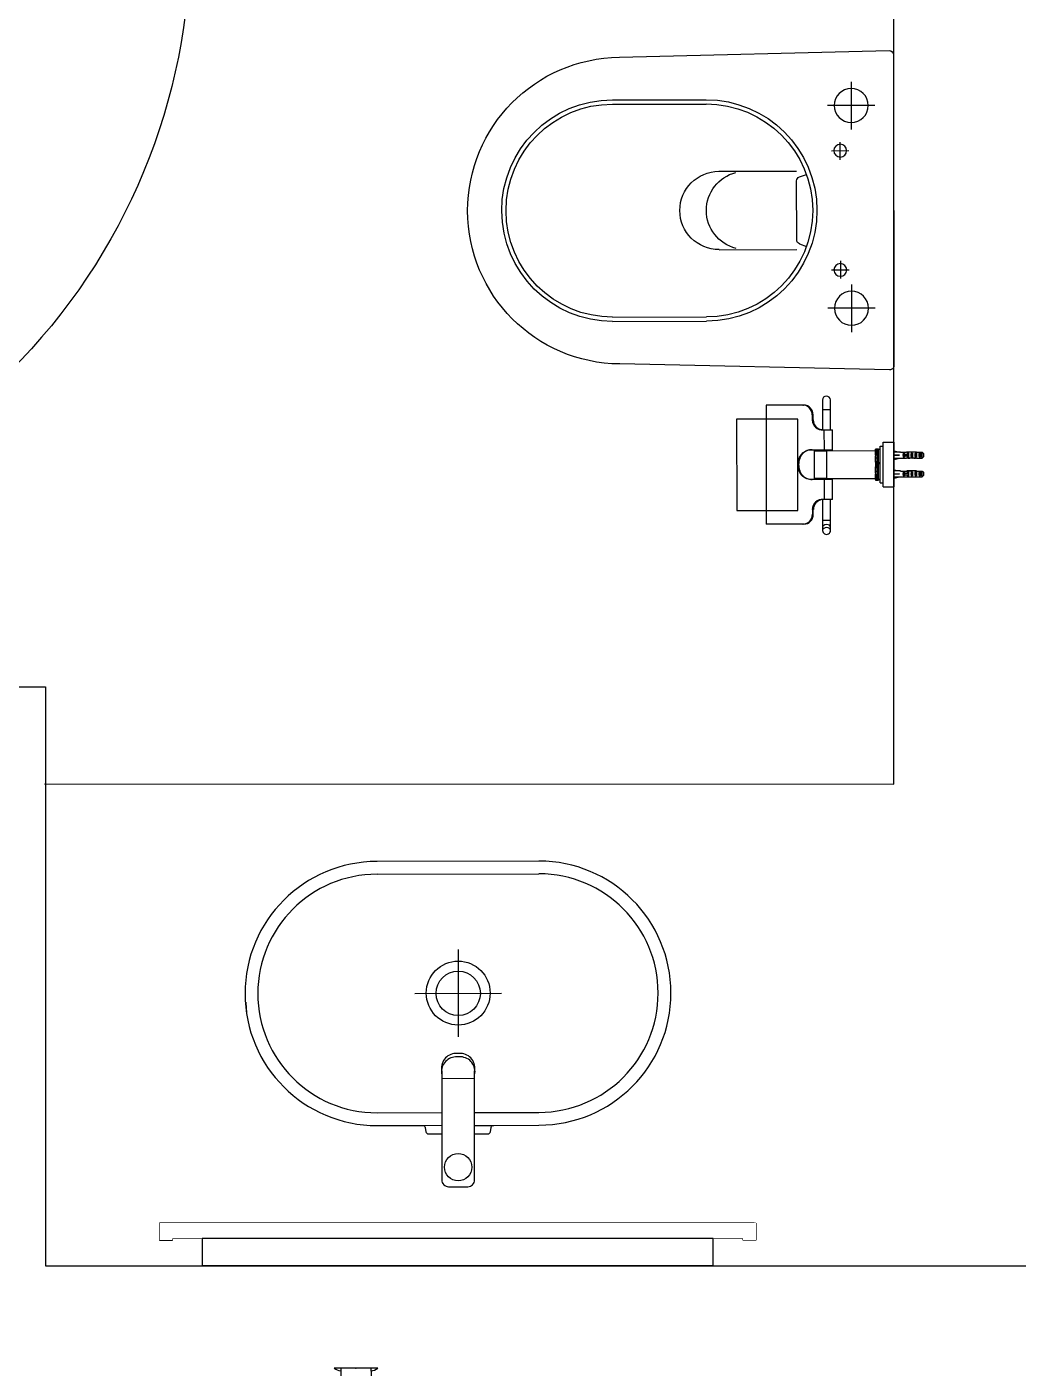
# Model space of a CAD drawing. Extents: x -678889171 to 586587, y -792238163 to 335485.
# Drawn here: x 73618 to 74781, y 73307 to 74882 of the extents above; entities that cross this region are included whole.
import ezdxf
from ezdxf.enums import TextEntityAlignment as Align

# ---------------------------------------------------------------- set-up
doc = ezdxf.new("R2010")
doc.units = 0
doc.header["$MEASUREMENT"] = 0
doc.set_wipeout_variables(frame=1)
doc.linetypes.add('XR-A-TYP38$0$XR-A-4TH-OLD DESIGN$0$XR-A-TYP-2-3-4-6-7-8-9-10$0$HIDDEN', pattern=[0.375, 0.25, -0.125])
doc.layers.get('0').update_dxf_attribs({"color": 8})
for name, color, linetype in [('XR-A-9TH-FLOOR$0$A-WALL', 252, 'Continuous'), ('XR-A-TYP38$0$XR-A-4TH-OLD DESIGN$0$A-FURN-SANT', 252, 'Continuous'), ('XR-A-TYP38$0$XR-A-4TH-OLD DESIGN$0$A-WALL', 252, 'Continuous'), ('XR-A-TYP38$0$XR-A-4TH-OLD DESIGN$0$I-WIPEOUT', 252, 'Continuous'), ('XR-A-TYP38$0$XR-A-4TH-OLD DESIGN$0$XR-A-TYP-2-3-4-6-7-8-9-10$0$A-DOOR', 252, 'Continuous'), ('XR-A-TYP38$0$XR-A-4TH-OLD DESIGN$0$XR-A-TYP-2-3-4-6-7-8-9-10$0$A-FLOR-OVHD', 252, 'XR-A-TYP38$0$XR-A-4TH-OLD DESIGN$0$XR-A-TYP-2-3-4-6-7-8-9-10$0$HIDDEN'), ('XR-A-TYP38$0$XR-A-4TH-OLD DESIGN$0$XREF_3BR$0$WC-SERIAL', 252, 'Continuous')]:
    doc.layers.add(name, color=color, linetype=linetype)
doc.styles.add('XR-A-TYP38$0$XR-A-4TH-OLD DESIGN$0$XREF_3BR$0$Standard', font='arial.ttf')

# ---------------------------------------------------------------- blocks, each defined once
blk = doc.blocks.new('XR-A-TYP38$0$XR-A-4TH-OLD DESIGN$0$XREF_3BR$0$SE4')
at = {"layer": 'XR-A-TYP38$0$XR-A-4TH-OLD DESIGN$0$A-FURN-SANT'}
for p, q in [((410.2, 473.4), (410.4, 473.4)), ((416.2, 481.1), (410.3, 481.1)), ((410.3, 475.3), (410.3, 481.1)), ((410.3, 475.3), (410.3, 475.2)), ((410.3, 475.2), (410.3, 475.2)), ((411.2, 479.3), (415.2, 479.3)), ((411.2, 479.3), (411.2, 478.3)), ((415.2, 478.3), (411.2, 478.3)), ((411.2, 475.3), (415.2, 475.3)), ((411.2, 475.3), (411.2, 474.3)), ((415.2, 474.3), (411.2, 474.3)), ((411.5, 482.3), (414.9, 482.3)), ((415.2, 479.3), (415.2, 478.3)), ((415.2, 475.3), (415.2, 474.3)), ((416.2, 473.4), (416, 473.4)), ((416.2, 475.3), (416.2, 481.1)), ((416.2, 475.3), (416.2, 475.2)), ((416.2, 475.2), (416.2, 475.2)), ((429.2, 473.4), (429.4, 473.4)), ((435.2, 481.1), (429.3, 481.1)), ((429.3, 475.3), (429.3, 481.1)), ((429.3, 475.3), (429.3, 475.2)), ((429.3, 475.2), (429.3, 475.2)), ((430.2, 479.3), (434.2, 479.3)), ((430.2, 479.3), (430.2, 478.3)), ((434.2, 478.3), (430.2, 478.3)), ((430.2, 475.3), (434.2, 475.3)), ((430.2, 475.3), (430.2, 474.3)), ((434.2, 474.3), (430.2, 474.3)), ((430.5, 482.3), (433.9, 482.3)), ((434.2, 479.3), (434.2, 478.3)), ((434.2, 475.3), (434.2, 474.3)), ((435.2, 473.4), (435, 473.4)), ((435.2, 475.3), (435.2, 481.1)), ((435.2, 475.3), (435.2, 475.2)), ((435.2, 475.2), (435.2, 475.2)), ((410.2, 468.4), (410.2, 466.8)), ((410.2, 467.5), (410.5, 467.5)), ((410.2, 459.3), (410.3, 459.3)), ((410.2, 459.3), (410.2, 458.3)), ((410.3, 465.7), (410.3, 465.7)), ((410.3, 465.7), (410.3, 465.5)), ((410.3, 459.3), (410.3, 465.5)), ((411.2, 471.3), (415.2, 471.3)), ((411.2, 471.3), (411.2, 470.3)), ((415.2, 470.3), (411.2, 470.3)), ((411.2, 467.3), (412.5, 467.3)), ((411.2, 467.3), (411.2, 466.4)), ((412.5, 466.4), (411.2, 466.4)), ((411.2, 463.3), (412.5, 463.3)), ((411.2, 463.3), (411.2, 462.4)), ((415.2, 462.4), (411.2, 462.4)), ((412.5, 467.3), (412.5, 467.5)), ((413.2, 467.3), (412.5, 467.3)), ((412.5, 463.8), (412.5, 467.3)), ((414, 463.8), (412.5, 463.8)), ((412.5, 463.2), (412.5, 463.8)), ((414, 463.2), (412.5, 463.2)), ((414, 467.3), (413.2, 467.3)), ((414, 467.3), (414, 467.5)), ((414, 467.3), (415.2, 467.3)), ((414, 463.8), (414, 467.3)), ((415.2, 466.4), (414, 466.4)), ((414, 463.2), (414, 463.8)), ((414, 463.3), (415.2, 463.3)), ((415.2, 471.3), (415.2, 470.3)), ((415.2, 467.3), (415.2, 466.4)), ((415.2, 463.3), (415.2, 462.4)), ((416.2, 467.5), (415.9, 467.5)), ((416.2, 466.8), (416.2, 468.4)), ((416.2, 465.7), (416.2, 465.5)), ((416.2, 465.7), (416.2, 465.7)), ((416.2, 459.3), (416.2, 465.5)), ((416.2, 459.3), (416.2, 459.3)), ((416.2, 458.3), (416.2, 459.3)), ((429.2, 468.4), (429.2, 466.8)), ((429.2, 467.5), (429.5, 467.5)), ((429.3, 459.3), (429.2, 459.3)), ((429.2, 459.3), (429.2, 458.3)), ((429.3, 465.7), (429.3, 465.7)), ((429.3, 465.7), (429.3, 465.5)), ((429.3, 459.3), (429.3, 465.5)), ((430.2, 471.3), (434.2, 471.3)), ((430.2, 471.3), (430.2, 470.3)), ((434.2, 470.3), (430.2, 470.3)), ((430.2, 467.3), (431.5, 467.3)), ((430.2, 467.3), (430.2, 466.4)), ((431.5, 466.4), (430.2, 466.4)), ((430.2, 463.3), (431.5, 463.3)), ((430.2, 463.3), (430.2, 462.4)), ((434.2, 462.4), (430.2, 462.4)), ((431.5, 467.3), (431.5, 467.5)), ((432.2, 467.3), (431.5, 467.3)), ((431.5, 463.8), (431.5, 467.3)), ((433, 463.8), (431.5, 463.8)), ((431.5, 463.2), (431.5, 463.8)), ((433, 463.2), (431.5, 463.2)), ((433, 467.3), (432.2, 467.3)), ((433, 467.3), (433, 467.5)), ((433, 467.3), (434.2, 467.3)), ((433, 463.8), (433, 467.3)), ((434.2, 466.4), (433, 466.4)), ((433, 463.2), (433, 463.8)), ((433, 463.3), (434.2, 463.3)), ((434.2, 471.3), (434.2, 470.3)), ((434.2, 467.3), (434.2, 466.4)), ((434.2, 463.3), (434.2, 462.4)), ((435.2, 467.5), (434.9, 467.5)), ((435.2, 466.8), (435.2, 468.4)), ((435.2, 465.7), (435.2, 465.5)), ((435.2, 465.7), (435.2, 465.7)), ((435.2, 459.3), (435.2, 465.5)), ((435.2, 459.3), (435.2, 459.3)), ((435.2, 458.3), (435.2, 459.3)), ((445.2, 452.8), (400.2, 452.8)), ((400.2, 441.8), (400.2, 452.8)), ((409, 452.8), (410.2, 458.3)), ((413.2, 452.8), (413.2, 458.3)), ((417.5, 452.8), (416.2, 458.3)), ((428, 452.8), (429.2, 458.3)), ((432.2, 452.8), (432.2, 458.3)), ((436.5, 452.8), (435.2, 458.3)), ((445.2, 441.8), (445.2, 452.8)), ((445.2, 441.8), (400.2, 441.8)), ((404.2, 438.8), (404.2, 441.8)), ((441.2, 438.8), (404.2, 438.8)), ((407.2, 437.1), (407.2, 437.1)), ((407.2, 434.3), (407.2, 437.1)), ((407.7, 437.1), (407.2, 437.1)), ((407.2, 437.1), (407.2, 434.3)), ((407.5, 434.3), (407.2, 434.3)), ((407.2, 434.3), (407.2, 434.3)), ((407.2, 434.3), (407.2, 434.1)), ((407.2, 434.3), (407.2, 434.1)), ((407.2, 434.1), (407.2, 434.1)), ((407.2, 434.1), (407.4, 434.1)), ((407.4, 434.3), (407.4, 434.1)), ((407.4, 434.1), (407.5, 434.1)), ((407.5, 434.3), (407.5, 434.1)), ((408, 434.1), (407.5, 434.1)), ((407.7, 438.8), (407.7, 437.1)), ((408, 437.1), (407.7, 437.1)), ((407.8, 436.2), (407.8, 437.1)), ((407.8, 437.1), (407.8, 436.5)), ((407.9, 436.5), (407.8, 436.5)), ((407.8, 436.5), (407.8, 436.2)), ((407.8, 436.2), (407.8, 436.2)), ((407.8, 436.2), (407.9, 436.2)), ((407.9, 437.1), (407.9, 436.5)), ((407.9, 436.5), (408, 436.5)), ((407.9, 436.2), (407.9, 436.5)), ((407.9, 436.2), (408.4, 436.2)), ((408.2, 437.1), (408, 437.1)), ((408, 436.5), (408, 437.1)), ((408, 437.1), (408, 436.5)), ((408.2, 436.5), (408, 436.5)), ((408, 434.1), (408, 436.2)), ((408.3, 434.5), (408, 434.5)), ((408.4, 434.3), (408, 434.3)), ((408, 434.1), (408.1, 434.1)), ((408.1, 434.3), (408.1, 434.1)), ((408.1, 434.1), (408.4, 434.1)), ((408.2, 436.5), (408.2, 437.1)), ((409.6, 437.1), (408.2, 437.1)), ((409.9, 436.5), (408.2, 436.5)), ((408.3, 434.5), (408.3, 436.2)), ((408.4, 434.5), (408.3, 434.5)), ((408.4, 436.5), (408.4, 434.5)), ((408.9, 434.5), (408.4, 434.5)), ((408.4, 434.5), (408.4, 434.1)), ((409.6, 434.1), (408.4, 434.1)), ((408.7, 384.8), (408.7, 434.1)), ((408.9, 434.5), (408.9, 436.5)), ((408.9, 434.5), (409.3, 434.5)), ((409.3, 434.5), (409.3, 436.5)), ((409.3, 434.5), (409.6, 434.5)), ((411.7, 437.1), (409.6, 437.1)), ((409.6, 434.5), (409.6, 436.5)), ((409.6, 434.1), (409.6, 434.5)), ((409.6, 434.5), (410.1, 434.5)), ((412, 434.1), (409.6, 434.1)), ((409.9, 436.5), (409.9, 437.1)), ((412.4, 436.5), (409.9, 436.5)), ((410.1, 434.5), (410.1, 436.5)), ((410.1, 434.5), (410.5, 434.5)), ((410.5, 434.5), (410.5, 436.5)), ((410.5, 434.5), (411.3, 434.5)), ((411.3, 434.5), (411.3, 436.5)), ((411.3, 434.5), (411.7, 434.5)), ((412.4, 437.1), (411.7, 437.1)), ((411.7, 434.5), (411.7, 436.5)), ((411.7, 434.5), (412.2, 434.5)), ((412, 434.1), (412, 434.5)), ((413.4, 434.1), (412, 434.1)), ((412.2, 434.5), (412.2, 436.5)), ((412.2, 434.5), (412.8, 434.5)), ((412.8, 437.1), (412.4, 437.1)), ((412.4, 436.5), (412.4, 437.1)), ((412.8, 436.5), (412.4, 436.5)), ((413.6, 437.1), (412.8, 437.1)), ((412.8, 436.5), (412.8, 437.1)), ((413.6, 436.5), (412.8, 436.5)), ((412.8, 434.5), (412.8, 436.5)), ((412.8, 434.5), (416, 434.5)), ((413.4, 434.1), (413.4, 434.5)), ((413.4, 434.1), (413.4, 434.5)), ((413.4, 434.1), (413.4, 434.1)), ((415.6, 437.1), (413.6, 437.1)), ((413.6, 436.5), (413.6, 437.1)), ((415.6, 436.5), (413.6, 436.5)), ((414.2, 434.5), (414.2, 434.1)), ((414.6, 434.1), (414.2, 434.1)), ((414.6, 434.5), (414.6, 434.1)), ((414.7, 434.1), (414.6, 434.1)), ((414.7, 434.1), (414.7, 434.5)), ((414.9, 434.1), (414.7, 434.1)), ((414.9, 434.1), (414.9, 434.5)), ((415.1, 434.1), (414.9, 434.1)), ((415.1, 434.1), (415.1, 434.5)), ((415.9, 434.1), (415.1, 434.1)), ((416.2, 437.1), (415.6, 437.1)), ((415.6, 436.5), (415.6, 437.1)), ((416.2, 436.5), (415.6, 436.5)), ((415.9, 434.1), (415.9, 434.5)), ((416.8, 434.1), (415.9, 434.1)), ((416, 434.5), (416, 436.5)), ((416, 434.5), (419.6, 434.5)), ((418.1, 437.1), (416.2, 437.1)), ((416.2, 436.5), (416.2, 437.1)), ((418.1, 436.5), (416.2, 436.5)), ((416.8, 434.1), (416.8, 434.5)), ((418.5, 434.1), (416.8, 434.1)), ((418.8, 437.1), (418.1, 437.1)), ((418.1, 436.5), (418.1, 437.1)), ((418.8, 436.5), (418.1, 436.5)), ((418.5, 434.1), (418.5, 434.5)), ((419.7, 434.1), (418.5, 434.1)), ((419.3, 437.1), (418.8, 437.1)), ((418.8, 436.5), (418.8, 437.1)), ((419.3, 436.5), (418.8, 436.5)), ((419.5, 437.1), (419.3, 437.1)), ((419.3, 436.5), (419.3, 437.1)), ((419.5, 436.5), (419.3, 436.5)), ((419.6, 437.1), (419.5, 437.1)), ((419.5, 436.5), (419.5, 437.1)), ((419.6, 436.5), (419.5, 436.5)), ((420.2, 437.1), (419.6, 437.1)), ((419.6, 436.5), (419.6, 437.1)), ((420.2, 436.5), (419.6, 436.5)), ((419.6, 434.5), (419.6, 436.5)), ((419.6, 434.5), (420.1, 434.5)), ((419.7, 434.1), (419.7, 434.5)), ((420.4, 434.1), (419.7, 434.1)), ((420.1, 434.5), (420.1, 436.5)), ((420.1, 436.5), (420.1, 434.5)), ((420.1, 434.5), (420.1, 434.5)), ((420.1, 434.5), (420.3, 434.5)), ((420.2, 436.5), (420.2, 437.1)), ((420.2, 437.1), (420.2, 437.1)), ((420.3, 437.1), (420.2, 437.1)), ((420.2, 436.5), (420.2, 437.1)), ((420.2, 436.5), (420.2, 436.5)), ((420.3, 434.5), (420.3, 437.1)), ((420.3, 437.1), (420.6, 437.1)), ((420.3, 434.5), (420.6, 434.5)), ((420.4, 434.1), (420.4, 434.5)), ((420.6, 437.1), (420.8, 437.1)), ((420.6, 434.5), (420.6, 437.1)), ((420.6, 434.5), (420.6, 435.1)), ((420.6, 435.1), (420.8, 435.1)), ((420.6, 434.5), (420.6, 435.1)), ((420.6, 434.5), (420.6, 434.5)), ((420.6, 434.5), (420.6, 434.5)), ((420.6, 434.5), (420.9, 434.5)), ((420.8, 435.1), (420.8, 437.1)), ((420.8, 437.1), (422, 437.1)), ((420.8, 435.1), (422, 435.1)), ((420.9, 434.5), (420.9, 435.1)), ((420.9, 434.5), (421.2, 434.5)), ((421.2, 434.5), (421.2, 435.1)), ((421.3, 434.5), (421.2, 434.5)), ((421.3, 434.5), (421.3, 435.1)), ((421.3, 434.5), (422.4, 434.5)), ((422, 435.1), (422, 437.1)), ((422, 437.1), (422.3, 437.1)), ((422, 435.1), (422.3, 435.1)), ((424.9, 437.1), (422.3, 437.1)), ((422.3, 435.1), (422.3, 437.1)), ((422.3, 435.1), (422.7, 435.1)), ((422.4, 434.5), (422.4, 435.1)), ((422.4, 434.5), (422.7, 434.5)), ((422.7, 435.1), (422.7, 437.1)), ((422.7, 435.4), (422.7, 435.4)), ((422.7, 435.4), (422.9, 435.4)), ((422.7, 434.5), (422.7, 435.4)), ((422.7, 435.4), (422.7, 434.5)), ((422.7, 434.5), (422.7, 435.1)), ((422.7, 434.5), (422.7, 435.1)), ((422.7, 434.5), (422.7, 434.5)), ((422.7, 434.5), (422.7, 434.5)), ((422.7, 434.5), (423, 434.5)), ((422.7, 434.3), (422.7, 434.3)), ((422.9, 435.4), (422.9, 437.1)), ((422.9, 435.4), (424, 435.4)), ((423, 434.5), (423, 435.4)), ((423, 434.5), (424.1, 434.5)), ((423.7, 434.5), (423.7, 434.5)), ((424, 435.4), (424, 437.1)), ((424, 435.4), (424, 437.1)), ((424, 435.4), (424, 435.4)), ((424.1, 437.1), (424.1, 434.5)), ((424.2, 434.5), (424.1, 434.5)), ((424.2, 434.5), (424.2, 437.1)), ((424.2, 434.5), (424.5, 434.5)), ((424.5, 434.5), (424.5, 437.1)), ((424.5, 434.5), (424.8, 434.5)), ((424.8, 434.5), (424.8, 437.1)), ((424.8, 437.1), (424.8, 434.5)), ((424.8, 434.5), (424.8, 434.5)), ((424.8, 434.5), (424.9, 434.5)), ((424.9, 437.1), (425.1, 437.1)), ((424.9, 437.1), (424.9, 434.5)), ((424.9, 434.5), (425.1, 434.5)), ((425, 434.1), (425, 434.5)), ((425.7, 434.1), (425, 434.1)), ((425.1, 434.5), (425.1, 437.1)), ((425.2, 437.1), (425.1, 437.1)), ((425.1, 434.5), (425.4, 434.5)), ((425.8, 437.1), (425.2, 437.1)), ((425.2, 437.1), (425.2, 437.1)), ((425.2, 436.5), (425.2, 437.1)), ((425.2, 437.1), (425.2, 436.5)), ((425.8, 436.5), (425.2, 436.5)), ((425.2, 436.5), (425.2, 436.5)), ((425.4, 434.5), (425.4, 436.5)), ((425.4, 434.5), (425.4, 436.5)), ((425.4, 434.5), (425.8, 434.5)), ((425.4, 434.5), (425.4, 434.5)), ((425.7, 434.1), (425.7, 434.5)), ((426.9, 434.1), (425.7, 434.1)), ((425.9, 437.1), (425.8, 437.1)), ((425.8, 436.5), (425.8, 437.1)), ((425.9, 436.5), (425.8, 436.5)), ((425.8, 434.5), (425.8, 436.5)), ((425.8, 434.5), (429.4, 434.5)), ((426.1, 437.1), (425.9, 437.1)), ((425.9, 436.5), (425.9, 437.1)), ((426.1, 436.5), (425.9, 436.5)), ((426.6, 437.1), (426.1, 437.1)), ((426.1, 436.5), (426.1, 437.1)), ((426.6, 436.5), (426.1, 436.5)), ((427.3, 437.1), (426.6, 437.1)), ((426.6, 436.5), (426.6, 437.1)), ((427.3, 436.5), (426.6, 436.5)), ((426.9, 434.1), (426.9, 434.5)), ((428.6, 434.1), (426.9, 434.1)), ((429.3, 437.1), (427.3, 437.1)), ((427.3, 436.5), (427.3, 437.1)), ((429.3, 436.5), (427.3, 436.5)), ((428.6, 434.1), (428.6, 434.5)), ((429.5, 434.1), (428.6, 434.1)), ((429.9, 437.1), (429.3, 437.1)), ((429.3, 436.5), (429.3, 437.1)), ((429.9, 436.5), (429.3, 436.5)), ((429.4, 434.5), (429.4, 436.5)), ((429.4, 434.5), (432.6, 434.5)), ((429.5, 434.1), (429.5, 434.5)), ((430.4, 434.1), (429.5, 434.1)), ((431.8, 437.1), (429.9, 437.1)), ((429.9, 436.5), (429.9, 437.1)), ((431.8, 436.5), (429.9, 436.5)), ((430.4, 434.1), (430.4, 434.5)), ((430.6, 434.1), (430.4, 434.1)), ((430.6, 434.1), (430.6, 434.5)), ((430.7, 434.1), (430.6, 434.1)), ((430.7, 434.1), (430.7, 434.5)), ((430.8, 434.1), (430.7, 434.1)), ((430.8, 434.1), (430.8, 434.5)), ((431.2, 434.1), (430.8, 434.1)), ((431.2, 434.1), (431.2, 434.5)), ((432.6, 437.1), (431.8, 437.1)), ((431.8, 436.5), (431.8, 437.1)), ((432.6, 436.5), (431.8, 436.5)), ((432, 434.1), (432, 434.5)), ((432, 434.5), (432, 434.1)), ((433.4, 434.1), (432, 434.1)), ((432, 434.1), (432, 434.1)), ((433, 437.1), (432.6, 437.1)), ((432.6, 436.5), (432.6, 437.1)), ((433, 436.5), (432.6, 436.5)), ((432.6, 434.5), (432.6, 436.5)), ((432.6, 434.5), (433.3, 434.5)), ((433, 436.5), (433, 437.1)), ((433.7, 437.1), (433, 437.1)), ((435.6, 436.5), (433, 436.5)), ((433.3, 434.5), (433.3, 436.5)), ((433.3, 434.5), (433.7, 434.5)), ((433.4, 434.1), (433.4, 434.5)), ((435.8, 434.1), (433.4, 434.1)), ((435.8, 437.1), (433.7, 437.1)), ((433.7, 434.5), (433.7, 436.5)), ((433.7, 434.5), (434.2, 434.5)), ((434.2, 434.5), (434.2, 436.5)), ((434.2, 434.5), (434.9, 434.5)), ((434.9, 434.5), (434.9, 436.5)), ((434.9, 434.5), (435.3, 434.5)), ((435.3, 434.5), (435.3, 436.5)), ((435.3, 434.5), (435.8, 434.5)), ((435.6, 436.5), (435.6, 437.1)), ((437.2, 436.5), (435.6, 436.5)), ((437.2, 437.1), (435.8, 437.1)), ((435.8, 434.5), (435.8, 436.5)), ((435.8, 434.1), (435.8, 434.5)), ((435.8, 434.5), (436.2, 434.5)), ((437.1, 434.1), (435.8, 434.1)), ((436.2, 434.5), (436.2, 436.5)), ((436.2, 434.5), (436.6, 434.5)), ((436.6, 434.5), (436.6, 436.5)), ((437, 434.5), (436.6, 434.5)), ((436.7, 384.8), (436.7, 434.1)), ((437, 434.5), (437, 436.5)), ((437, 436.2), (437.6, 436.2)), ((437.1, 434.5), (437, 434.5)), ((437.1, 434.5), (437.1, 436.2)), ((437.4, 434.5), (437.1, 434.5)), ((437.1, 434.1), (437.1, 434.5)), ((437.4, 434.3), (437.1, 434.3)), ((437.1, 434.1), (437.3, 434.1)), ((437.4, 437.1), (437.2, 437.1)), ((437.2, 436.5), (437.2, 437.1)), ((437.4, 436.5), (437.2, 436.5)), ((437.3, 434.3), (437.3, 434.1)), ((437.3, 434.1), (437.4, 434.1)), ((437.7, 437.1), (437.4, 437.1)), ((437.4, 436.5), (437.4, 437.1)), ((437.4, 434.1), (437.4, 436.2)), ((437.9, 434.1), (437.4, 434.1)), ((437.5, 436.5), (437.5, 437.1)), ((437.5, 436.5), (437.6, 436.5)), ((437.6, 436.5), (437.6, 437.1)), ((437.6, 436.5), (437.6, 437.1)), ((437.6, 436.5), (437.6, 436.5)), ((437.6, 436.2), (437.6, 436.5)), ((437.6, 436.2), (437.6, 436.5)), ((437.6, 436.2), (437.6, 436.2)), ((437.6, 436.2), (437.7, 436.2)), ((437.7, 438.8), (437.7, 437.1)), ((438.2, 437.1), (437.7, 437.1)), ((437.7, 436.2), (437.7, 437.1)), ((438.2, 434.3), (437.9, 434.3)), ((437.9, 434.3), (437.9, 434.1)), ((437.9, 434.1), (438.1, 434.1)), ((438.1, 434.3), (438.1, 434.1)), ((438.1, 434.1), (438.3, 434.1)), ((438.2, 437.1), (438.3, 437.1)), ((438.2, 434.3), (438.2, 437.1)), ((438.3, 434.3), (438.2, 434.3)), ((438.3, 434.3), (438.3, 437.1)), ((438.3, 434.3), (438.3, 434.1)), ((438.3, 434.1), (438.3, 434.3)), ((438.3, 434.1), (438.3, 434.1)), ((441.2, 438.8), (441.2, 441.8)), ((367.7, 388.8), (357.7, 388.8)), ((357.7, 380.8), (367.7, 380.8)), ((367.7, 388.8), (367.7, 380.8)), ((387.7, 388.8), (367.7, 388.8)), ((367.7, 380.8), (387.6, 380.8)), ((387.7, 382.7), (387.7, 390.8)), ((407.7, 390.8), (387.7, 390.8)), ((407.7, 382.7), (387.7, 382.7)), ((387.7, 381.5), (387.7, 382.7)), ((407.7, 382.7), (407.7, 390.8)), ((407.7, 382.7), (407.7, 390.8)), ((408.7, 390.8), (407.7, 390.8)), ((407.7, 369.6), (407.7, 382.7)), ((407.7, 378.8), (408.7, 378.8)), ((408.7, 384.8), (436.7, 384.8)), ((408.7, 372.3), (408.7, 384.8)), ((437.7, 390.8), (436.7, 390.8)), ((436.7, 384.8), (436.7, 372.3)), ((436.7, 378.8), (437.7, 378.8)), ((437.7, 390.8), (437.7, 382.7)), ((457.7, 390.8), (437.7, 390.8)), ((437.7, 390.8), (437.7, 382.7)), ((437.7, 382.7), (437.7, 369.6)), ((457.7, 382.7), (437.7, 382.7)), ((457.7, 390.8), (457.7, 382.7)), ((478.7, 388.8), (457.7, 388.8)), ((457.7, 382.7), (457.7, 381.5)), ((457.8, 380.8), (478.7, 380.8)), ((478.7, 380.8), (478.7, 388.8)), ((485.8, 388.8), (478.7, 388.8)), ((478.7, 380.8), (485.8, 380.8)), ((488.9, 388.8), (485.8, 388.8)), ((485.8, 380.8), (488.9, 380.8)), ((377.7, 371.5), (372.7, 371.5)), ((372.7, 371.5), (372.7, 370.6)), ((372.7, 370.6), (377.7, 370.6)), ((377.7, 370.6), (377.7, 371.5)), ((408.7, 372.3), (436.7, 372.3)), ((467.7, 370.6), (467.7, 371.5)), ((472.7, 371.5), (467.7, 371.5)), ((467.7, 370.6), (472.7, 370.6)), ((472.7, 370.6), (472.7, 371.5)), ((362.7, 361.1), (362.7, 361.9)), ((362.7, 361.1), (362.7, 324.1)), ((482.7, 361.9), (482.7, 361.1)), ((482.7, 361.1), (482.7, 324.1)), ((362.8, 324.1), (482.6, 324.1))]:
    blk.add_line(p, q, dxfattribs=at)
for points in [[(407.2, 434.1), (438.3, 434.1), (438.3, 437.1), (407.2, 437.1)], [(376.8, 294.5), (468.7, 294.5), (468.7, 356), (376.8, 356)]]:
    blk.add_lwpolyline(points, close=True, dxfattribs=at)
for centre, radius, start, end in [((420.6, 434.8), 0.303, 249.713, 266.578), ((420.6, 434.6), 0.191, 245.5072, 295.3419), ((420.8, 433.8), 0.688, 95.9832, 109.0037), ((420.8, 433.9), 0.513, 94.8314, 107.1936), ((421.2, 430.6), 3.86, 76.2872, 96.7169), ((422.3, 434.5), 0.178, 230.815, 271.7767), ((422.9, 435.5), 1.25, 262.2328, 271.7069), ((423.2, 434.5), 0.178, 268.2233, 308.9187), ((424.2, 430.5), 3.94, 82.708, 103.5674), ((424.6, 433.8), 0.688, 70.9963, 84.0168), ((424.6, 433.9), 0.519, 72.5665, 84.4833), ((424.8, 434.8), 0.303, 273.422, 290.287), ((357.7, 384.8), 4, 90, 270), ((377.5, 380.8), 10.3, 271.4545, 3.7433), ((377.6, 381.5), 10, 270.7148, 351.5135), ((382.8, 381.5), 4.95, 342.2494, 1.6628), ((462.7, 381.5), 4.95, 178.3503, 197.7376), ((468, 380.8), 10.3, 176.2277, 268.5745), ((467.8, 381.5), 9.96, 188.2757, 269.496), ((488.9, 384.8), 4, 270, 90), ((372.7, 361.5), 10, 89.9854, 177.4108), ((372.7, 360.6), 9.98, 89.8092, 177.2539), ((472.7, 361.5), 10, 2.5889, 90.0149), ((472.7, 360.6), 9.98, 2.7464, 90.1904), ((374.1, 177.9), 146.7, 94.406, 94.4421), ((472.5, 204.6), 120, 85.1228, 85.1671)]:
    blk.add_arc(centre, radius, start, end, dxfattribs=at)
for centre, major_axis, ratio, start_param, end_param in [((413.2, 473.4), (0, 10.5), 0.285569, 1.403348, 1.570796), ((413.2, 473.4), (0, -6.74), 0.445101, 4.712389, 4.895847), ((413.2, 470.9), (0, 6.74), 0.445101, 1.209195, 1.545119), ((413.2, 477), (0, -10.5), 0.285569, -1.403348, -1.209195), ((413.2, 480), (3, 0), 0.760351, 3.989655, 5.435123), ((413.2, 476), (3, 0), 0.760351, 3.989655, 5.435123), ((413.2, 477), (0, -10.5), 0.285569, 1.209195, 1.403348), ((413.2, 470.9), (0, 6.74), 0.445101, 4.738067, 5.073991), ((413.2, 473.4), (0, 10.5), 0.285569, 4.712389, 4.879837), ((413.2, 473.4), (0, 6.74), 0.445101, 4.528931, 4.712389), ((432.2, 473.4), (0, 10.5), 0.285569, 1.403348, 1.570796), ((432.2, 473.4), (0, 6.74), 0.445101, 1.570796, 1.754254), ((432.2, 470.9), (0, 6.74), 0.445101, 1.209195, 1.545119), ((432.2, 477), (0, -10.5), 0.285569, -1.403348, -1.209195), ((432.2, 480), (3, 0), 0.760351, 3.989655, 5.435123), ((432.2, 476), (3, 0), 0.760351, 3.989655, 5.435123), ((432.2, 477), (0, -10.5), 0.285569, 1.209195, 1.403348), ((432.2, 470.9), (0, 6.74), 0.445101, 4.738067, 5.073991), ((432.2, 473.4), (0, 10.5), 0.285569, 4.712389, 4.879837), ((432.2, 473.4), (0, -6.74), 0.445101, 1.387338, 1.570796), ((413.2, 471.3), (0, -8.33), 0.359989, 4.738067, 5.192367), ((413.2, 468.4), (0, 8.33), 0.359989, 1.39272, 1.673729), ((413.2, 466.8), (0, 6.74), 0.445101, 1.467863, 1.738244), ((413.2, 464.4), (0, 6.74), 0.445101, 1.090818, 1.403348), ((413.2, 472), (3, 0), 0.760351, 3.989655, 5.435123), ((413.2, 468.6), (3, 0), 0.976011, 3.989655, 4.459709), ((413.2, 464.6), (3, 0), 0.976011, 3.989655, 5.435123), ((413.2, 474.3), (0, -7.06), 0.425017, 6.030505, 6.283185), ((413.2, 474.3), (0, 7.06), 0.425017, 3.141593, 3.394273), ((413.2, 468.6), (3, 0), 0.976011, 4.965069, 5.435123), ((413.2, 471.3), (0, -8.33), 0.359989, 1.090818, 1.545119), ((413.2, 464.4), (0, 6.74), 0.445101, 4.879837, 5.192367), ((413.2, 468.4), (0, 8.33), 0.359989, 4.609456, 4.890466), ((413.2, 466.8), (0, 6.74), 0.445101, 4.544941, 4.815322), ((432.2, 471.3), (0, -8.33), 0.359989, 4.738067, 5.192367), ((432.2, 468.4), (0, 8.33), 0.359989, 1.39272, 1.673729), ((432.2, 466.8), (0, 6.74), 0.445101, 1.467863, 1.738244), ((432.2, 464.4), (0, 6.74), 0.445101, 1.090818, 1.403348), ((432.2, 472), (3, 0), 0.760351, 3.989655, 5.435123), ((432.2, 468.6), (3, 0), 0.976011, 3.989655, 4.459709), ((432.2, 464.6), (3, 0), 0.976011, 3.989655, 5.435123), ((432.2, 474.3), (0, -7.06), 0.425017, 6.030505, 6.283185), ((432.2, 474.3), (0, 7.06), 0.425017, 3.141593, 3.394273), ((432.2, 468.6), (3, 0), 0.976011, 4.965069, 5.435123), ((432.2, 471.3), (0, -8.33), 0.359989, 1.090818, 1.545119), ((432.2, 464.4), (0, 6.74), 0.445101, 4.879837, 5.192367), ((432.2, 468.4), (0, 8.33), 0.359989, 4.609456, 4.890466), ((432.2, 466.8), (0, 6.74), 0.445101, 4.544941, 4.815322), ((413.2, 471.4), (-0.8, -51.9), 0.055876, -1.314474, -1.20343), ((413.2, 471.4), (-2.9, -51.9), 0.014553, 1.205061, 1.316105), ((413.2, 471.4), (2.9, -51.9), 0.014553, -1.316105, -1.205061), ((413.2, 471.4), (0.8, -51.9), 0.055876, 1.20343, 1.314474), ((432.2, 471.4), (-0.8, -51.9), 0.055876, -1.314474, -1.20343), ((432.2, 471.4), (-2.9, -51.9), 0.014553, 1.205061, 1.316105), ((432.2, 471.4), (2.9, -51.9), 0.014553, -1.316105, -1.205061), ((432.2, 471.4), (0.8, -51.9), 0.055876, 1.20343, 1.314474), ((420.6, 434.6), (-0.068, 0.171), 0.902963, 2.7256, 3.147611), ((424.8, 434.6), (0.068, 0.171), 0.902963, 3.133356, 3.557585), ((485.8, 384.8), (0, -4), 0.707107, 3.141593, 6.283185), ((488.9, 384.8), (0, -4), 0.707107, 3.141593, 6.283185)]:
    blk.add_ellipse(centre, major_axis=major_axis, ratio=ratio, start_param=start_param, end_param=end_param, dxfattribs=at)
for points in [[(410.3, 481.1), (410.7, 481.5), (411.1, 481.9), (411.5, 482.3)], [(416.2, 481.1), (415.8, 481.5), (415.4, 481.9), (414.9, 482.3)], [(429.3, 481.1), (429.7, 481.5), (430.1, 481.9), (430.5, 482.3)], [(435.2, 481.1), (434.8, 481.5), (434.4, 481.9), (433.9, 482.3)], [(420.6, 434.5), (420.5, 434.5), (420.5, 434.4), (420.6, 434.4)], [(420.5, 434.4), (420.5, 434.4), (420.5, 434.4), (420.6, 434.4)], [(420.8, 434.4), (420.8, 434.4), (420.7, 434.4), (420.7, 434.4)], [(424.7, 434.4), (424.7, 434.4), (424.7, 434.4), (424.7, 434.4)], [(424.8, 434.4), (424.9, 434.4), (424.9, 434.5), (424.9, 434.5)], [(424.8, 434.4), (424.9, 434.4), (424.9, 434.4), (424.9, 434.4)]]:
    blk.add_open_spline(points, degree=3, dxfattribs=at)
for points, knots in [([(420.4, 434.5), (420.4, 434.5), (420.4, 434.5), (420.5, 434.4), (420.5, 434.4)], [0, 0, 0, 0, 0.233221, 1, 1, 1, 1]), ([(420.7, 434.4), (420.8, 434.5), (420.9, 434.5), (421, 434.5), (421.1, 434.5), (421.4, 434.5), (421.5, 434.5), (421.8, 434.4), (422, 434.4), (422.2, 434.4), (422.2, 434.4), (422.3, 434.3)], [0, 0, 0, 0, 0.125, 0.125, 0.25, 0.25, 0.5, 0.5, 0.75, 0.75, 1, 1, 1, 1]), ([(422.1, 434.4), (422.2, 434.4), (422.2, 434.3), (422.2, 434.3), (422.3, 434.3), (422.4, 434.3), (422.5, 434.3), (422.6, 434.3), (422.7, 434.3), (422.7, 434.3)], [0, 0, 0, 0, 0.081315, 0.172885, 0.303173, 0.525174, 0.708317, 0.899275, 1, 1, 1, 1]), ([(422.3, 434.3), (422.3, 434.3), (422.3, 434.3), (422.3, 434.3), (422.4, 434.3), (422.5, 434.3), (422.5, 434.3), (422.6, 434.3), (422.7, 434.3), (422.7, 434.3)], [0, 0, 0, 0, 0.25, 0.25, 0.5, 0.5, 0.75, 0.75, 1, 1, 1, 1]), ([(422.7, 434.3), (422.8, 434.3), (422.8, 434.3), (422.9, 434.3), (423, 434.3), (423, 434.3), (423.1, 434.3), (423.1, 434.3), (423.2, 434.3), (423.2, 434.3)], [0, 0, 0, 0, 0.25, 0.25, 0.5, 0.5, 0.75, 0.75, 1, 1, 1, 1]), ([(422.9, 434.3), (422.9, 434.3), (423, 434.3), (423.1, 434.3), (423.1, 434.3), (423.2, 434.3), (423.3, 434.4), (423.3, 434.4), (423.3, 434.4)], [0, 0, 0, 0, 0.012674, 0.296722, 0.605834, 0.842756, 0.990911, 1, 1, 1, 1]), ([(423.2, 434.3), (423.2, 434.3), (423.2, 434.4), (423.3, 434.4), (423.3, 434.4), (423.5, 434.4), (423.6, 434.4), (423.9, 434.5), (424.1, 434.5), (424.4, 434.5), (424.5, 434.5), (424.7, 434.4)], [0, 0, 0, 0, 0.125, 0.125, 0.25, 0.25, 0.5, 0.5, 0.75, 0.75, 1, 1, 1, 1]), ([(424.8, 434.4), (424.8, 434.4), (424.8, 434.4), (424.9, 434.4), (424.9, 434.4), (424.9, 434.4)], [0, 0, 0, 0, 0.418647, 0.862444, 1, 1, 1, 1]), ([(424.9, 434.4), (424.9, 434.4), (425, 434.4), (425, 434.5), (425, 434.5)], [0, 0, 0, 0, 0.310918, 1, 1, 1, 1]), ([(407.7, 370.5), (407.7, 368.6), (408, 366.9), (409.4, 363.5), (410.4, 362.1), (412.5, 360.2), (413.3, 359.6), (414.9, 358.6), (415.8, 358.2), (418.6, 357.2), (420.6, 356.8), (424.7, 356.8), (426.8, 357.2), (429.6, 358.2), (430.5, 358.6), (432.1, 359.6), (432.9, 360.1), (434.3, 361.4), (434.9, 362.1), (435.9, 363.6), (436.3, 364.4), (437.4, 366.8), (437.7, 368.6), (437.7, 370.5)], [0, 0, 0, 0, 0.125, 0.125, 0.25, 0.25, 0.3125, 0.3125, 0.375, 0.375, 0.5, 0.5, 0.625, 0.625, 0.6875, 0.6875, 0.75, 0.75, 0.8125, 0.8125, 0.875, 0.875, 1, 1, 1, 1]), ([(437.7, 369.6), (437.7, 367.7), (437.4, 366), (436, 362.6), (435, 361.2), (432.9, 359.3), (432.2, 358.7), (430.5, 357.7), (429.6, 357.3), (426.8, 356.3), (424.8, 356), (420.7, 356), (418.6, 356.3), (415.8, 357.3), (414.9, 357.7), (413.3, 358.7), (412.5, 359.3), (411.2, 360.5), (410.6, 361.2), (409.5, 362.7), (409.1, 363.5), (408, 365.9), (407.7, 367.7), (407.7, 369.6)], [0, 0, 0, 0, 0.125, 0.125, 0.25, 0.25, 0.3125, 0.3125, 0.375, 0.375, 0.5, 0.5, 0.625, 0.625, 0.6875, 0.6875, 0.75, 0.75, 0.8125, 0.8125, 0.875, 0.875, 1, 1, 1, 1])]:
    blk.add_open_spline(points, degree=3, knots=knots, dxfattribs=at)
blk = doc.blocks.new('XR-A-TYP38$0$XR-A-4TH-OLD DESIGN$0$XREF_3BR$0$YHFH')
at = {"layer": 'XR-A-TYP38$0$XR-A-4TH-OLD DESIGN$0$A-FURN-SANT'}
for p, q in [((3812.9, 8626), (3812.9, 8570.1)), ((3785, 8598.1), (3840.8, 8598.1)), ((4093.3, 8605.1), (3983.3, 8605.1)), ((4093.3, 8600), (3983.3, 8600)), ((3825.9, 8534.2), (3825.9, 8555.2)), ((3836.2, 8545.1), (3815.7, 8545.1)), ((3968.3, 8521.1), (3877.1, 8521.1)), ((3873.8, 8514.4), (3865.7, 8517.3)), ((3877.1, 8440.4), (3877.1, 8509.7)), ((3873.8, 8435.7), (3865.7, 8432.8)), ((3968.3, 8429), (3877.1, 8429)), ((3825.9, 8415.9), (3825.9, 8394.9)), ((3836.2, 8405.1), (3815.7, 8405.1)), ((3812.9, 8388), (3812.9, 8332.1)), ((3785, 8360.1), (3840.8, 8360.1)), ((4093.3, 8350.1), (3983.3, 8350.1)), ((4093.3, 8345.1), (3983.3, 8345.1))]:
    blk.add_line(p, q, dxfattribs=at)
blk.add_lwpolyline([(3763.3, 8292.6, 0.420556), (3768.4, 8287.6), (4085, 8295.1, 0.990797), (4085, 8655.1), (3768.3, 8662.6, 0.414202), (3763.3, 8657.6)], format="xyb", close=True, dxfattribs=at)
for centre, radius in [((3812.9, 8598.1), 20), ((3825.9, 8545.1), 7.5), ((3825.9, 8405.1), 7.5), ((3812.9, 8360.1), 20)]:
    blk.add_circle(centre, radius, dxfattribs=at)
for centre, radius, start, end in [((3983.3, 8475.1), 130, 90, 270), ((3983.3, 8475.1), 125, 90, 270), ((4093.3, 8475.1), 130, 270, 90), ((4093.3, 8475.1), 125, 270, 90), ((3937.1, 8475.1), 46, 284.2033, 75.7967), ((3968.3, 8475.1), 46, 270, 90), ((3872.1, 8509.7), 5, 0, 70.2415), ((3872.1, 8440.4), 5, 289.7585, 0)]:
    blk.add_arc(centre, radius, start, end, dxfattribs=at)
blk = doc.blocks.new('*U1452')
for points in [[(-30, 885), (-32, 885), (-32, 898), (-50, 898), (-50, 900), (-30, 900)], [(-44, 202), (-50, 202), (-50, 898), (-44, 898)], [(-32, 202), (-32, 898), (-44, 898), (-44, 202)], [(-30, 215), (-32, 215), (-32, 202), (-50, 202), (-50, 200), (-30, 200)]]:
    blk.add_lwpolyline(points, close=True)
blk.add_wipeout([(0, 250), (-32, 250), (-32, 215), (-30, 215), (-30, 200), (-50, 200), (-50, 900), (-30, 900), (-30, 885), (-32, 885), (-32, 850), (0, 850)]).dxf.layer = 'XR-A-TYP38$0$XR-A-4TH-OLD DESIGN$0$I-WIPEOUT'
blk.add_lwpolyline([(0, 250), (-32, 250), (-32, 850), (0, 850)], close=True)
blk = doc.blocks.new('XR-A-TYP38$0$XR-A-4TH-OLD DESIGN$0$A$C1e9f3e9b')
at = {"layer": 'XR-A-TYP38$0$XR-A-4TH-OLD DESIGN$0$A-FURN-SANT'}
blk.add_circle((0, 0), 16.1, dxfattribs=at)
blk.add_wipeout([(358.4, 96.7), (359.7, -93.3), (340.9, -178.2), (295.9, -224), (219.8, -251), (151.8, -246.1), (102.7, -216.6), (71.6, -181.4), (49.7, -94.6), (48.4, 95.4), (66.7, 174.5), (103.5, 217), (175.6, 249.7), (242.7, 248.1), (282.8, 229.3), (329.4, 184.3)]).dxf.layer = 'XR-A-TYP38$0$XR-A-4TH-OLD DESIGN$0$A-FURN-SANT'
for p, q in [((63.4, 95.5), (64, 19.6)), ((343.4, 96.6), (344.7, -93.4)), ((203.8, 51.8), (204.3, -50.1)), ((48.9, 42), (49, 19.5)), ((103.9, -18.9), (103.8, 19.7)), ((255.5, 1.1), (153.1, 0.6)), ((49.1, -19.1), (49.2, -41.6)), ((64.1, -19), (64.7, -94.5))]:
    blk.add_line(p, q, dxfattribs=at)
for points in [[(39.1, -19.1), (39.2, -34.8, 0.36397), (41.7, -37.8), (46.7, -38.6, -0.36397), (49.2, -41.6), (49.7, -94.6, 1), (359.7, -93.3), (358.4, 96.7, 1), (48.4, 95.4), (48.9, 42, -0.36397), (46.4, 39), (41.4, 38.1, 0.36397), (38.9, 35.1), (39, 19.5)], [(108.3, -18.9, 0.465324), (129.5, -2.5), (129.4, 3.6, 0.465324), (108.1, 19.8)]]:
    blk.add_lwpolyline(points, format="xyb", dxfattribs=at)
blk.add_lwpolyline([(-14.8, -19.4), (112.4, -18.8, 0.465324), (133.5, -2.5), (133.5, 3.6, 0.465324), (112.2, 19.8), (-15, 19.2, 0.414214), (-23, 11.1), (-22.9, -11.3, 0.414214)], format="xyb", close=True, dxfattribs=at)
for centre, radius in [((204.3, 0.8), 37.5), ((204, 0.8), 26)]:
    blk.add_circle(centre, radius, dxfattribs=at)
for centre, start, end in [((203.4, 96.1), 0.2386, 180.2386), ((204.7, -93.9), 180.2386, 0.2386)]:
    blk.add_arc(centre, 140, start, end, dxfattribs=at)
blk = doc.blocks.new('XR-A-TYP38$0$XR-A-4TH-OLD DESIGN$0$XREF_3BR$0$Ct370p')
at = {"layer": 'XR-A-TYP38$0$XR-A-4TH-OLD DESIGN$0$XREF_3BR$0$WC-SERIAL', "style": 'XR-A-TYP38$0$XR-A-4TH-OLD DESIGN$0$XREF_3BR$0$Standard', "flags": 3}
blk.add_attdef('SERIAL', text='', height=0.0236, dxfattribs=at).set_placement((0.0131, 0.0545), align=Align.TOP_CENTER)
blk.add_wipeout([(-0.0284, -0.0817), (-0.0328, -0.0877), (-0.0353, -0.0974), (-0.0351, -0.1), (-0.0353, -0.1131), (-0.0347, -0.1181), (-0.034, -0.1203), (-0.0317, -0.1247), (-0.0305, -0.1264), (-0.0283, -0.1289), (-0.025, -0.1318), (-0.0214, -0.1342), (-0.0173, -0.1363), (-0.007, -0.1391), (0, -0.1396), (0.0056, -0.1393), (0.0139, -0.1375), (0.0202, -0.1349), (0.0223, -0.1337), (0.0257, -0.1313), (0.0275, -0.1297), (0.0294, -0.1278), (0.0318, -0.1246), (0.0328, -0.1228), (0.0339, -0.1205), (0.0347, -0.1181), (0.0351, -0.1163), (0.0352, -0.1149), (0.0353, -0.0988), (0.0352, -0.095), (0.0343, -0.0912), (0.0336, -0.0892), (0.0328, -0.0877), (0.0304, -0.0841), (0.0286, -0.0818), (0.0263, -0.0797), (0.0241, -0.078), (0.0232, -0.073), (0.0221, -0.0684), (0.0212, -0.0654), (0.0202, -0.0623), (0.0191, -0.0595), (0.0164, -0.0535), (0.0148, -0.0535), (0.0157, -0.044), (0.0179, -0.044), (0.0179, -0.0034), (0.0201, -0.0028), (0.0219, -0.0021), (0.0219, -0.0021), (0.024, -0.0011), (0.0256, 0), (-0.0256, 0), (-0.0238, -0.001), (-0.0219, -0.0019), (-0.0206, -0.0024), (-0.0206, -0.0024), (-0.0195, -0.0027), (-0.0179, -0.0031), (-0.0179, -0.044), (-0.0157, -0.044), (-0.0156, -0.0459), (-0.0155, -0.0469), (-0.0153, -0.0487), (-0.0152, -0.0502), (-0.0151, -0.0513), (-0.0148, -0.0535), (-0.0183, -0.0535), (-0.0194, -0.0554), (-0.0208, -0.0581), (-0.0225, -0.0617), (-0.0241, -0.0657), (-0.0249, -0.0682), (-0.0254, -0.0702), (-0.0259, -0.0721), (-0.0263, -0.0738), (-0.0267, -0.0755), (-0.0271, -0.0777), (-0.0272, -0.0789), (-0.0274, -0.0807)]).dxf.layer = 'XR-A-TYP38$0$XR-A-4TH-OLD DESIGN$0$A-FURN-SANT'
at = {"layer": 'XR-A-TYP38$0$XR-A-4TH-OLD DESIGN$0$A-FURN-SANT'}
for p, q in [((-0.0179, 0.0001), (-0.0179, -0.0031)), ((0.0179, -0.0034), (0.0179, 0)), ((-0.0179, -0.0031), (-0.0179, -0.044)), ((0.0179, -0.0034), (0.0179, -0.044)), ((-0.0125, -0.0179), (-0.0125, -0.044)), ((0.0125, -0.0179), (0.0125, -0.044)), ((-0.0157, -0.044), (-0.0179, -0.044)), ((-0.0125, -0.044), (-0.0157, -0.044)), ((-0.0125, -0.044), (-0.0125, -0.0449)), ((-0.0125, -0.0449), (-0.0125, -0.0726)), ((0.0157, -0.044), (0.0125, -0.044)), ((0.0125, -0.044), (0.0125, -0.0449)), ((0.0125, -0.0449), (0.0125, -0.0726)), ((0.0179, -0.044), (0.0157, -0.044)), ((-0.0125, -0.0726), (-0.0125, -0.0755)), ((0.0125, -0.0726), (0.0125, -0.0755)), ((-0.0353, -0.1131), (-0.0353, -0.0974)), ((0.0353, -0.1131), (0.0353, -0.0974)), ((-0.025, -0.1197), (-0.025, -0.1203))]:
    blk.add_line(p, q, dxfattribs=at)
for points in [[(-0.0256, 0, 0.077689), (-0.0179, -0.0031)], [(0.0179, -0.0034, 0.114656), (0.0256, 0, -2.040379)], [(-0.0157, -0.044, 0.011754), (-0.0148, -0.0535, 0.871529)], [(0.0157, -0.044, -0.011754), (0.0148, -0.0535, -0.871529)], [(-0.0146, -0.0535), (-0.0183, -0.0535, 0.109472), (-0.0274, -0.0807, 0.086388)], [(-0.0199, -0.0754, 0.02661), (-0.0202, -0.0569, 42.430898)], [(-0.0125, -0.059, 0.178938), (-0.02, -0.0699, -7.981732)], [(-0.0125, -0.0535), (-0.0146, -0.0535, 0.161895)], [(0.0148, -0.0535), (0.0125, -0.0535, 0.161895)], [(0.0169, -0.0699, 0.122998), (0.0125, -0.0617, -7.981732)], [(0.0164, -0.0535), (0.0148, -0.0535, 0.161895)], [(0.0241, -0.078, 0.079947), (0.0164, -0.0535, -0.237182)], [(0.0169, -0.0741, -0.017041), (0.0168, -0.0551, -135.175436)], [(-0.0125, -0.0726, 0.007696), (-0.0139, -0.073, 0.085827), (-0.025, -0.0786, 0.02845), (-0.0274, -0.0807, 0.126727)], [(0.0241, -0.078, 0.078791), (0.0139, -0.073, 0.007696), (0.0125, -0.0726, 0.075508)], [(0.0353, -0.0974, 0.126727), (0.0328, -0.0877, 0.075666), (0.0276, -0.0809, 0.030149), (0.025, -0.0786, 0.006989), (0.0241, -0.078, 0.007696)], [(-0.0274, -0.0807, 0.011783), (-0.0284, -0.0817, 0.065531), (-0.0328, -0.0877, 0.126727), (-0.0353, -0.0974, 0.126727)], [(-0.0353, -0.0974, 0.126727), (-0.0328, -0.1071, 0.106057), (-0.025, -0.1161, 0.085827), (-0.0139, -0.1218, 0.075508), (0, -0.1239, 0.075508), (0.0139, -0.1218, 0.085827), (0.025, -0.1161, 0.106057), (0.0328, -0.1071, 0.126727), (0.0353, -0.0974, 0.126727)], [(-0.0353, -0.1078, 0.126727), (-0.0328, -0.1175, 0.106057), (-0.025, -0.1266, 0.085827), (-0.0139, -0.1322, 0.075508), (0, -0.1343, 0.075508), (0.0139, -0.1322, 0.085827), (0.025, -0.1266, 0.106057), (0.0328, -0.1175, 0.126727), (0.0353, -0.1078, 0.126727)], [(0.0353, -0.0988, 0.018272), (0.0353, -0.0974, 0.126727)], [(-0.0353, -0.1131, 0.126727), (-0.0328, -0.1228, 0.106057), (-0.025, -0.1318, 0.07797), (-0.015, -0.1371, 0.007804), (-0.0139, -0.1375, 0.075508), (0, -0.1396, 0.075508), (0.0139, -0.1375, 0.007804), (0.015, -0.1371, 0.07797), (0.025, -0.1318, 0.106057), (0.0328, -0.1228, 0.126727), (0.0353, -0.1131, 0.126727)]]:
    blk.add_lwpolyline(points, format="xyb", dxfattribs=at)
blk.add_lwpolyline([(0.0256, 0), (-0.0256, 0)], dxfattribs=at)
for centre, start, end in [((0, -0.0282), 39.4183, 140.5817), ((0, -0.0652), 219.4183, 320.5817)]:
    blk.add_arc(centre, 0.0162, start, end, dxfattribs=at)
blk.add_point((0, 0), dxfattribs=at)
blk.add_point((0, 0), dxfattribs=at)
blk = doc.blocks.new('*U1454')
for p, q in [((710, 720), (710, 200)), ((760, 720), (760, 200)), ((0, -20), (0, 100)), ((40, 100), (0, 100)), ((40, 100), (40, 50)), ((760, 100), (760, 50)), ((760, 100), (800, 100)), ((800, -20), (800, 100)), ((40, 50), (50, 50)), ((50, 50), (50, -20)), ((750, 50), (750, -20)), ((760, 50), (750, 50)), ((50, -20), (0, -20)), ((750, -20), (800, -20))]:
    blk.add_line(p, q)
for points in [[(710, 720), (760, 720), (760, 820), (710, 820), (710, 733), (710, 820)], [(710, 200), (760, 200), (760, 100), (710, 100), (710, 187)]]:
    blk.add_lwpolyline(points, close=True)
blk.add_arc((760, 100), 720, 90, 180)
at = {"layer": 'XR-A-TYP38$0$XR-A-4TH-OLD DESIGN$0$XR-A-TYP-2-3-4-6-7-8-9-10$0$A-FLOR-OVHD'}
for p, q in [((40, 100), (760, 100)), ((50, -20), (750, -20))]:
    blk.add_line(p, q, dxfattribs=at)
blk = doc.blocks.new('XR-A-TYP38')
at = {"layer": 'XR-A-TYP38$0$XR-A-4TH-OLD DESIGN$0$A-FURN-SANT'}
blk.add_line((76438.8, 60470.8), (77436.1, 60470.6, 0), dxfattribs=at)
at = {"layer": 'XR-A-TYP38$0$XR-A-4TH-OLD DESIGN$0$A-WALL'}
for points in [[(75890, 60585), (76440, 60585)], [(76440, 60585), (76440, 59905)]]:
    blk.add_lwpolyline(points, dxfattribs=at)
at = {"layer": 'XR-A-TYP38$0$XR-A-4TH-OLD DESIGN$0$A-FURN-SANT', "xscale": -1, "rotation": 0.08066367356095248}
blk.add_blockref('XR-A-TYP38$0$XR-A-4TH-OLD DESIGN$0$XREF_3BR$0$YHFH', (81210.9, 52674.5, 0), dxfattribs=at)
at = {"layer": 'XR-A-TYP38$0$XR-A-4TH-OLD DESIGN$0$A-FURN-SANT', "xscale": 1.166667827585001, "yscale": 1.166667827585001, "zscale": 1.166667827585001, "rotation": 270.080663673561}
blk.add_blockref('XR-A-TYP38$0$XR-A-4TH-OLD DESIGN$0$XREF_3BR$0$SE4', (76907.2, 61338.2, 0), dxfattribs=at)
at = {"layer": 'XR-A-TYP38$0$XR-A-4TH-OLD DESIGN$0$A-FURN-SANT', "extrusion": (-4.80809e-09, 3.85542e-11, 1), "rotation": 89.76149570315759}
blk.add_blockref('XR-A-TYP38$0$XR-A-4TH-OLD DESIGN$0$A$C1e9f3e9b', (76924.5, 60021, 0), dxfattribs=at)
at = {"layer": 'XR-A-TYP38$0$XR-A-4TH-OLD DESIGN$0$A-FURN-SANT', "extrusion": (-4.80809e-09, 3.85542e-11, 1), "xscale": -0.9999999999999947, "rotation": 90.00006413302427}
blk.add_blockref('*U1452', (77474, 59905.4, 0), dxfattribs=at)
at = {"layer": 'XR-A-TYP38$0$XR-A-4TH-OLD DESIGN$0$A-FURN-SANT', "extrusion": (3.49449e-08, -1.76799e-10, 1), "xscale": 1000.000000000001, "yscale": 1000.000000000001, "zscale": 1000.000000000001, "rotation": 0.01065926461289746}
blk.add_blockref('XR-A-TYP38$0$XR-A-4TH-OLD DESIGN$0$XREF_3BR$0$Ct370p', (76804.5, 59785, 0), dxfattribs=at)
at = {"layer": 'XR-A-TYP38$0$XR-A-4TH-OLD DESIGN$0$XR-A-TYP-2-3-4-6-7-8-9-10$0$A-DOOR', "extrusion": (2.58973e-11, 9.18366e-17, -1), "zscale": -1, "rotation": 89.99979681847681}
blk.add_blockref('*U1454', (-75790, 60705, 0), dxfattribs=at)
at = {"layer": 'XR-A-TYP38$0$XR-A-4TH-OLD DESIGN$0$A-FURN-SANT'}
blk.add_line((77436.1, 60470.6, 0), (77436.1, 62455, 0), dxfattribs=at)
at = {"layer": 'XR-A-TYP38$0$XR-A-4TH-OLD DESIGN$0$A-WALL'}
blk.add_lwpolyline([(76440, 59905), (77640, 59905)], dxfattribs=at)

msp = doc.modelspace()

# ---------------------------------------------------------------- block references
at = {"layer": 'XR-A-9TH-FLOOR$0$A-WALL'}
msp.add_blockref('XR-A-TYP38', (-2800.4, 13522.1), dxfattribs=at)

doc.saveas('drawing.dxf')
